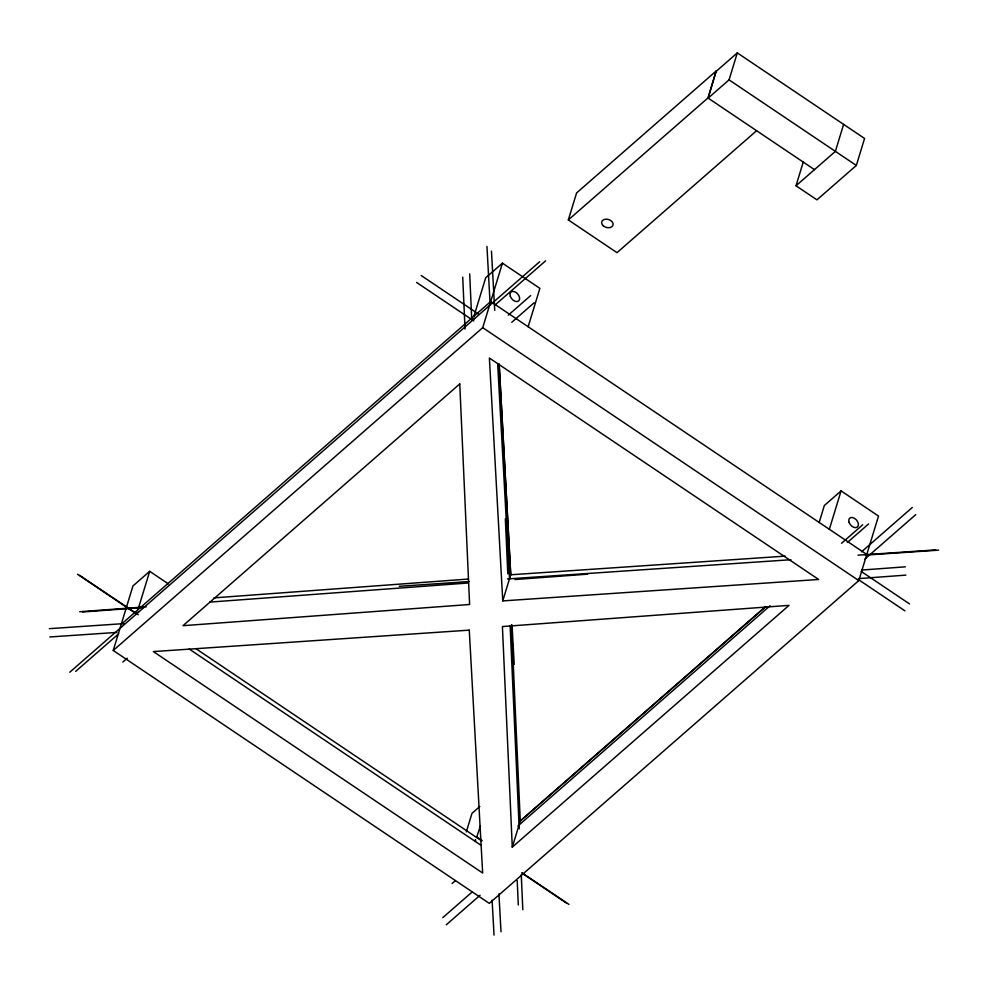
<?xml version="1.0" encoding="UTF-8"?>
<svg xmlns="http://www.w3.org/2000/svg" width="988" height="988" viewBox="0 0 988 988"><rect width="100%" height="100%" fill="white"/><g stroke="black" fill="none" stroke-linecap="round" stroke-linejoin="round"><path stroke-width="1.48" d="M509.512 578.807L509.586 577.684M819.126 522.578L824.338 505.51L841.084 490.888L878.517 516.069L858.794 580.586L489.307 903.365L113.237 650.462L132.96 585.946L149.694 571.323L168.417 583.908M137.962 609.72L149.694 571.323M473.968 316.185L485.713 277.776L502.447 263.166L539.88 288.335L528.148 326.732M113.237 650.462L482.724 327.67L502.447 263.166M756.61 130.7L617.006 252.656L568.335 219.929L576.584 192.944L716.189 70.988L708.161 98.121L729.058 79.867L737.307 52.883L864.574 138.468L856.324 165.453L816.953 199.848L796.007 185.769L803.392 161.624M502.756 600.902L489.381 358.039L818.657 579.474L502.756 600.902L510.734 574.781L499.15 364.177L510.734 574.781L785.238 556.145M466.324 831.834L471.98 813.346L479.785 806.517M476.587 837.454L480.452 825.746M568.335 219.929L707.939 97.973L716.189 70.988M512.278 847.124L502.41 626.553L789.029 605.36L512.278 847.124L520.268 821.003L511.5 624.922M843.629 124.389L835.379 151.374L796.007 185.769M829.34 529.296L841.084 490.888M518.527 825.351L519.009 824.523M716.411 71.148L737.307 52.883M121.215 624.342L490.703 301.562L866.785 554.466M69.778 672.223L539.683 261.721M75.693 671.358L118.622 633.851M494.766 305.255L545.598 260.844M508.314 315.123L530.667 295.585M122.821 662.071L127.291 658.169M511.772 322.286L534.125 302.76M452.096 883.507L455.443 880.592M517.922 825.993L770.109 605.693M841.529 543.301L862.722 524.776M847.432 542.424L868.637 523.912M442.785 917.63L472.141 892.003M861.524 551.835L912.307 507.462M446.243 924.805L480.106 895.227M864.969 558.998L915.753 514.625M213.976 597.876L468.411 579.042M79.695 611.733L146.199 606.817M209.678 602.112L468.139 583.006M514.983 579.536L587.539 574.176M82.609 611.992L143.062 607.521M861.561 570.064L905.391 566.828M858.992 578.585L905.848 575.127M399.189 586.292L469.3 581.537M507.412 578.943L790.931 559.714M857.992 555.17L935.735 549.896M865.439 555.108L938.6 550.155M49.4 628.664L124.093 623.601M49.808 636.964L116.88 632.419M729.058 79.867L856.324 165.453M707.939 97.973L814.483 169.627M421.16 275.491L478.39 313.974M861.215 571.435L909.553 603.927M416.578 282.432L473.82 320.927M857.917 579.227L904.971 610.88M482.724 327.67L858.794 580.586M518.663 818.867L521.158 820.546M476.982 837.12L481.934 840.455M195.822 648.622L481.699 840.887M79.633 575.349L138.246 614.771M189.227 649.042L481.033 845.296M521.812 872.713L568.965 904.415M77.521 574.25L136.134 613.672M522.244 873.33L566.84 903.328M491.468 251.125L494.729 310.393M497.656 363.572L509.536 579.363M512.043 624.959L514.217 664.467M486.948 246.42L490.134 304.168M498.928 893.844L501.015 931.783M492.11 900.216L494.037 935.117M505.35 518.898L507.807 573.867M510.129 625.774L519.206 828.821M521.256 874.627L522.825 909.738M517.206 880.567L518.305 904.996M469.695 273.824L471.745 319.618M462.717 277.122L465.039 329.029M472.746 320.198A5.879 3.853 48.9 0 1 474.561 318.371M136.727 613.746A5.879 3.853 48.9 0 1 138.555 611.918M475.389 839.59A5.879 1.68 -56.1 0 1 475.364 841.48M459.753 383.924L183.002 625.688L469.609 604.495L459.753 383.924M765.749 606.533L520.268 820.991L765.749 606.558M469.275 630.146L153.375 651.574L482.65 873.009L469.275 630.146M510.314 296.314A5.879 3.853 48.9 0 0 518.601 300.994A5.879 3.853 48.9 0 0 515.538 292.152A5.879 3.853 48.9 0 0 510.314 296.314M849.087 522.393A5.879 3.853 48.9 0 0 857.374 527.073A5.879 3.853 48.9 0 0 854.311 518.231A5.879 3.853 48.9 0 0 849.087 522.393M603.347 225.857A5.879 4.113 17 0 0 612.955 225.326A5.879 4.113 17 0 0 605.829 219.163A5.879 4.113 17 0 0 603.347 225.857"/></g></svg>
